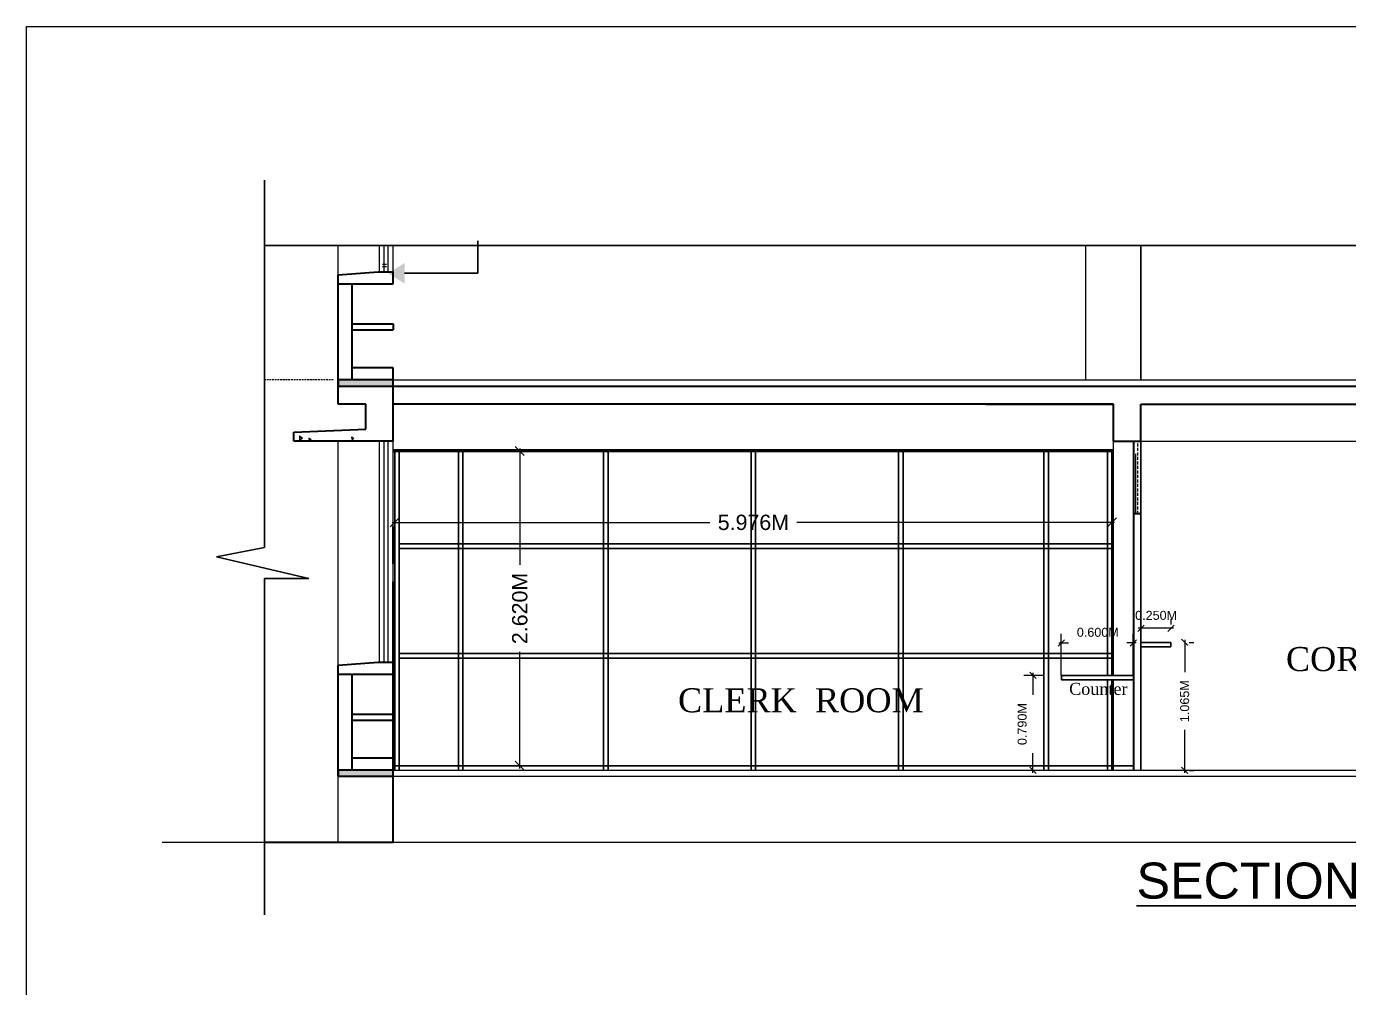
# Model space of a CAD drawing. Header units: metres. Extents: x 1545540 to 2027037, y 435419 to 693806.
# Drawn here: x 1862620 to 1873636, y 482315 to 490317 of the extents above; entities that cross this region are included whole.
import ezdxf

# ---------------------------------------------------------------- set-up
doc = ezdxf.new("R2010")
doc.units = ezdxf.units.M
doc.header["$LTSCALE"] = 1000
doc.header["$PDMODE"] = 35
doc.linetypes.add('DASHED', pattern=[0.75, 0.5, -0.25])
doc.layers.get('Defpoints').update_dxf_attribs({"lineweight": 18})
for name, color, linetype, lineweight in [('Aluminium frame', 132, 'Continuous', 25), ('coloum hatch', 254, 'Continuous', 9), ('Column', 252, 'Continuous', 30), ('dimension', 6, 'Continuous', 13), ('elevation', 1, 'Continuous', 13), ('FLOOR FINISH', 10, 'Continuous', 15), ('G.L', 7, 'Continuous', 30), ('Hatch', 8, 'Continuous', 13), ('plinth', 7, 'DASHED', 20), ('Pool', 140, 'Continuous', 15), ('SLAB', 5, 'Continuous', 30), ('Ventilator', 6, 'DASHED', 18), ('Wall', 7, 'Continuous', 30), ('wall l', 7, 'Continuous', 20)]:
    doc.layers.add(name, color=color, linetype=linetype, lineweight=lineweight)
doc.layers.add('text', color=7, linetype='Continuous')
doc.styles.add('dim-stylus bt', font='arial.ttf')
doc.styles.add('L120', font='simplex.shx', dxfattribs={"height": 1})
doc.styles.add('style1', font='')
doc.styles.get('style1').set_extended_font_data('Century Gothic')
doc.dimstyles.new('1      100 (big)', dxfattribs={"dimscale": 75, "dimtxt": 5, "dimasz": 3.5, "dimexe": 1.5, "dimexo": 2, "dimgap": 1, "dimtad": 0, "dimdec": 3, "dimlfac": 0.001, "dimzin": 0, "dimdsep": 46, "dimtxsty": 'dim-stylus bt', "dimblk": 'OBLIQUE', "dimcen": 0, "dimdle": 0.6, "dimclrd": 256, "dimclre": 7, "dimclrt": 256, "dimadec": 0, "dimazin": 0, "dimtfac": 0.7, "dimtdec": 3, "dimtofl": 0, "dimtmove": 1, "dimatfit": 3, "dimldrblk": 'OPEN90', "dimfxl": 0, "dimtolj": 1, "dimtzin": 0, "dimlwd": 15, "dimlwe": 15, "dimarcsym": 0})

# ---------------------------------------------------------------- blocks, each defined once
blk = doc.blocks.new('_Oblique')
at = {"color": 0, "linetype": 'ByBlock', "lineweight": -2}
blk.add_line((-0.5, -0.5), (0.5, 0.5), dxfattribs=at)
blk = doc.blocks.new('*D269')
at = {"layer": 'Defpoints', "color": 0, "ltscale": 50, "transparency": 16777216}
for p in [(1872157, 485188), (1872157, 484123), (1872271, 484123)]:
    blk.add_point(p, dxfattribs=at)
at = {"layer": 'dimension', "lineweight": 15, "ltscale": 50, "transparency": 16777216}
for p, q in [((1872271, 485211), (1872271, 484940)), ((1872271, 484101), (1872271, 484459))]:
    blk.add_line(p, q, dxfattribs=at)
at = {"layer": 'dimension', "color": 7, "lineweight": 15, "ltscale": 50, "transparency": 16777216}
for p, q in [((1872307, 485188), (1872346, 485188)), ((1872307, 484123), (1872346, 484123))]:
    blk.add_line(p, q, dxfattribs=at)
at = {"layer": 'dimension', "lineweight": 15, "ltscale": 50, "transparency": 16777216, "xscale": 52.5, "yscale": 52.5, "zscale": 52.5}
for p, rotation in [((1872271, 485188), 90), ((1872271, 484123), 270)]:
    blk.add_blockref('_Oblique', p, dxfattribs=dict(at, rotation=rotation))
at = {"layer": 'dimension', "ltscale": 50, "transparency": 16777216, "insert": (1872271, 484699), "char_height": 75, "attachment_point": 5, "rotation": 90, "style": 'dim-stylus bt'}
blk.add_mtext('\\A1;1.065M', dxfattribs=at)
blk = doc.blocks.new('_Open90')
at = {"color": 0, "linetype": 'ByBlock', "lineweight": -2}
for p, q in [((0, 0), (-1, 0)), ((-0.5, 0.5), (0, 0)), ((0, 0), (-0.5, -0.5))]:
    blk.add_line(p, q, dxfattribs=at)
blk = doc.blocks.new('*D270')
at = {"layer": 'Defpoints', "color": 0, "ltscale": 50, "transparency": 16777216}
for p in [(1871243, 484913), (1871006, 484123), (1871243, 484123)]:
    blk.add_point(p, dxfattribs=at)
at = {"layer": 'dimension', "color": 7, "lineweight": 15, "ltscale": 50, "transparency": 16777216}
for p, q in [((1871093, 484913), (1870931, 484913)), ((1871093, 484123), (1870931, 484123))]:
    blk.add_line(p, q, dxfattribs=at)
at = {"layer": 'dimension', "lineweight": 15, "ltscale": 50, "transparency": 16777216}
for p, q in [((1871006, 484936), (1871006, 484752)), ((1871006, 484101), (1871006, 484265))]:
    blk.add_line(p, q, dxfattribs=at)
at = {"layer": 'dimension', "lineweight": 15, "ltscale": 50, "transparency": 16777216, "xscale": 52.5, "yscale": 52.5, "zscale": 52.5}
for p, rotation in [((1871006, 484913), 90), ((1871006, 484123), 270)]:
    blk.add_blockref('_Oblique', p, dxfattribs=dict(at, rotation=rotation))
at = {"layer": 'dimension', "ltscale": 50, "transparency": 16777216, "insert": (1870917, 484508), "char_height": 75, "attachment_point": 5, "rotation": 90, "style": 'dim-stylus bt'}
blk.add_mtext('\\A1;0.790M', dxfattribs=at)
blk = doc.blocks.new('*D271')
at = {"layer": 'Defpoints', "color": 0, "ltscale": 50, "transparency": 16777216}
for p in [(1871243, 485184), (1871243, 484764), (1871843, 484764)]:
    blk.add_point(p, dxfattribs=at)
at = {"layer": 'dimension', "lineweight": 15, "ltscale": 50, "transparency": 16777216}
for p, q in [((1871221, 485184), (1871303, 485184)), ((1871866, 485184), (1871790, 485184))]:
    blk.add_line(p, q, dxfattribs=at)
at = {"layer": 'dimension', "color": 7, "lineweight": 15, "ltscale": 50, "transparency": 16777216}
for p, q in [((1871243, 484914), (1871243, 485259)), ((1871843, 484914), (1871843, 485259))]:
    blk.add_line(p, q, dxfattribs=at)
at = {"layer": 'dimension', "lineweight": 15, "ltscale": 50, "transparency": 16777216, "xscale": 52.5, "yscale": 52.5, "zscale": 52.5, "rotation": 180}
blk.add_blockref('_Oblique', (1871243, 485184), dxfattribs=at)
at = {"layer": 'dimension', "lineweight": 15, "ltscale": 50, "transparency": 16777216, "xscale": 52.5, "yscale": 52.5, "zscale": 52.5}
blk.add_blockref('_Oblique', (1871843, 485184), dxfattribs=at)
at = {"layer": 'dimension', "ltscale": 50, "transparency": 16777216, "insert": (1871547, 485272), "char_height": 75, "attachment_point": 5, "style": 'dim-stylus bt'}
blk.add_mtext('\\A1;0.600M', dxfattribs=at)
blk = doc.blocks.new('*D272')
at = {"layer": 'Defpoints', "color": 0, "ltscale": 50, "transparency": 16777216}
for p in [(1871907, 485306), (1871907, 485188), (1872157, 485188)]:
    blk.add_point(p, dxfattribs=at)
at = {"layer": 'dimension', "lineweight": 15, "ltscale": 50, "transparency": 16777216}
blk.add_line((1872179, 485306), (1871884, 485306), dxfattribs=at)
at = {"layer": 'dimension', "color": 7, "lineweight": 15, "ltscale": 50, "transparency": 16777216}
for p, q in [((1871907, 485338), (1871907, 485381)), ((1872157, 485338), (1872157, 485381))]:
    blk.add_line(p, q, dxfattribs=at)
at = {"layer": 'dimension', "lineweight": 15, "ltscale": 50, "transparency": 16777216, "xscale": 52.5, "yscale": 52.5, "zscale": 52.5, "rotation": 180}
blk.add_blockref('_Oblique', (1871907, 485306), dxfattribs=at)
at = {"layer": 'dimension', "lineweight": 15, "ltscale": 50, "transparency": 16777216, "xscale": 52.5, "yscale": 52.5, "zscale": 52.5}
blk.add_blockref('_Oblique', (1872157, 485306), dxfattribs=at)
at = {"layer": 'dimension', "ltscale": 50, "transparency": 16777216, "insert": (1872033, 485413), "char_height": 75, "attachment_point": 5, "style": 'dim-stylus bt'}
blk.add_mtext('\\A1;0.250M', dxfattribs=at)
blk = doc.blocks.new('*D274')
at = {"layer": 'Defpoints', "color": 0, "ltscale": 50, "transparency": 16777216}
for p in [(1866257, 486781), (1866731, 486781), (1866257, 484162)]:
    blk.add_point(p, dxfattribs=at)
at = {"layer": 'dimension', "color": 7, "lineweight": 15, "ltscale": 50, "transparency": 16777216}
for p, q in [((1866407, 486781), (1866806, 486781)), ((1866407, 484162), (1866806, 484162))]:
    blk.add_line(p, q, dxfattribs=at)
at = {"layer": 'dimension', "lineweight": 15, "ltscale": 50, "transparency": 16777216}
for p, q in [((1866731, 486804), (1866731, 485834)), ((1866731, 484139), (1866731, 485109))]:
    blk.add_line(p, q, dxfattribs=at)
at = {"layer": 'dimension', "lineweight": 15, "ltscale": 50, "transparency": 16777216, "xscale": 75, "yscale": 75, "zscale": 75}
for p, rotation in [((1866731, 486781), 90), ((1866731, 484162), 270)]:
    blk.add_blockref('_Oblique', p, dxfattribs=dict(at, rotation=rotation))
at = {"layer": 'dimension', "ltscale": 50, "transparency": 16777216, "insert": (1866731, 485471), "char_height": 127.5, "attachment_point": 5, "rotation": 90, "style": 'dim-stylus bt'}
blk.add_mtext('\\A1;2.620M', dxfattribs=at)
blk = doc.blocks.new('*D275')
at = {"layer": 'Defpoints', "color": 0, "ltscale": 50, "transparency": 16777216}
for p in [(1865689, 486187), (1865689, 486043), (1871665, 486043)]:
    blk.add_point(p, dxfattribs=at)
at = {"layer": 'dimension', "lineweight": 15, "ltscale": 50, "transparency": 16777216}
for p, q in [((1865666, 486187), (1868315, 486187)), ((1871687, 486187), (1869038, 486187))]:
    blk.add_line(p, q, dxfattribs=at)
at = {"layer": 'dimension', "color": 7, "lineweight": 15, "ltscale": 50, "transparency": 16777216}
for p, q in [((1865689, 486193), (1865689, 486262)), ((1871665, 486193), (1871665, 486262))]:
    blk.add_line(p, q, dxfattribs=at)
at = {"layer": 'dimension', "lineweight": 15, "ltscale": 50, "transparency": 16777216, "xscale": 75, "yscale": 75, "zscale": 75, "rotation": 180}
blk.add_blockref('_Oblique', (1865689, 486187), dxfattribs=at)
at = {"layer": 'dimension', "lineweight": 15, "ltscale": 50, "transparency": 16777216, "xscale": 75, "yscale": 75, "zscale": 75}
blk.add_blockref('_Oblique', (1871665, 486187), dxfattribs=at)
at = {"layer": 'dimension', "ltscale": 50, "transparency": 16777216, "insert": (1868677, 486187), "char_height": 127.5, "attachment_point": 5, "style": 'dim-stylus bt'}
blk.add_mtext('\\A1;5.976M', dxfattribs=at)

msp = doc.modelspace()

# ---------------------------------------------------------------- hatches: boundary and pattern name
at = {"layer": 'text'}
msp.add_hatch(color=256, dxfattribs=at).paths.add_polyline_path([(1865635.1609, 488261.4076), (1865770.4498, 488347.158), (1865770.4498, 488175.6572)])
at = {"layer": 'Wall', "ltscale": 0.05}
for points in [[(1865676.8533, 487323.1389), (1865676.8533, 487373.1389), (1865216.8533, 487373.1389), (1865216.8533, 487323.1389)], [(1865676.8533, 484073.4173), (1865676.8533, 484123.4173), (1865216.8533, 484123.4173), (1865216.8533, 484073.4173)]]:
    msp.add_hatch(color=256, dxfattribs=at).paths.add_polyline_path(points)

# ---------------------------------------------------------------- linework, layer by layer
at = {"layer": 'Aluminium frame', "ltscale": 0.05}
for p, q in [((1864602.5919, 489036.698), (1864602.5919, 485978.0746)), ((1883027.3408, 488492.4484), (1864602.5919, 488492.4484)), ((1865688.8533, 484123.4173), (1865688.8533, 486781.1389)), ((1865726.8533, 484123.4173), (1865726.8533, 486781.1389)), ((1866218.6533, 486781.1389), (1866218.6533, 484123.4173)), ((1866256.8533, 486781.1389), (1866256.8533, 484123.4173)), ((1867428.6533, 486781.1389), (1867428.6533, 484123.4173)), ((1867466.8533, 486781.1389), (1867466.8533, 484123.4173)), ((1868657.7533, 486781.1389), (1868657.7533, 484123.4173)), ((1868695.9533, 486781.1389), (1868695.9533, 484123.4173)), ((1869886.8533, 486781.1389), (1869886.8533, 484123.4173)), ((1869925.0533, 486781.1389), (1869925.0533, 484123.4173)), ((1871096.8533, 486781.1389), (1871096.8533, 484123.4173)), ((1871135.0533, 486781.1389), (1871135.0533, 484123.4173)), ((1871626.8533, 484913.4173), (1871626.8533, 486781.1389)), ((1871664.8533, 484913.4173), (1871664.8533, 486781.1389)), ((1864602.5919, 485978.0746), (1864203.0026, 485901.4385)), ((1865726.8533, 486008.6173), (1871676.9533, 486008.6173)), ((1865726.8533, 485970.4173), (1871676.9533, 485970.4173)), ((1864203.0026, 485901.4385), (1864973.448, 485720.0183)), ((1864602.5919, 485720.0183), (1864602.5919, 482919.4513)), ((1864973.448, 485720.0183), (1864602.5919, 485720.0183)), ((1871906.8533, 485188.4173), (1872156.8533, 485188.4173)), ((1872156.8533, 485188.4173), (1872156.8533, 485150.3173)), ((1865726.8533, 485094.6173), (1871676.9533, 485094.6173)), ((1872156.8533, 485150.3173), (1871906.8533, 485150.3173)), ((1865726.8533, 485056.4173), (1871676.9533, 485056.4173)), ((1871843.4531, 484913.4173), (1871243.4531, 484913.4173)), ((1871243.4531, 484913.4173), (1871243.4531, 484875.3173)), ((1871843.4531, 484875.3173), (1871243.4531, 484875.3173)), ((1871626.8533, 484123.4173), (1871626.8533, 484875.3173)), ((1871664.8533, 484123.4173), (1871664.8533, 484875.3173)), ((1865676.8533, 484161.5173), (1871843.4531, 484161.5173))]:
    msp.add_line(p, q, dxfattribs=at)
at = {"layer": 'coloum hatch', "ltscale": 0.05}
for p, q in [((1865216.8533, 487323.1389), (1865216.8533, 488492.4484)), ((1871446.8533, 487373.1389), (1871446.8533, 488492.4484)), ((1871906.8533, 488492.4484), (1871906.8533, 487373.1389)), ((1871906.8533, 487373.1389), (1871906.8533, 488492.4484)), ((1871676.8533, 484913.4173), (1871676.8533, 487173.1389)), ((1865216.8533, 483523.0458), (1865216.8533, 486863.1389)), ((1871906.8533, 486863.1389), (1871906.8533, 484123.4173)), ((1871906.8533, 484123.4173), (1871906.8533, 486862.5821)), ((1865216.8533, 483522.5821), (1865216.8533, 485693.4173)), ((1871676.8533, 484123.4173), (1871676.8533, 484875.3173))]:
    msp.add_line(p, q, dxfattribs=at)
at = {"layer": 'Column', "ltscale": 0.05}
for p, q in [((1871446.8533, 487322.5821), (1871446.8533, 487323.1389)), ((1871906.8533, 487322.5821), (1871906.8533, 487323.1389))]:
    msp.add_line(p, q, dxfattribs=at)
at = {"layer": 'Defpoints', "ltscale": 0.05}
msp.add_lwpolyline([(1862619.8531, 490316.8025), (1883694.8719, 490316.8025), (1883694.8719, 472287.7581), (1862619.8531, 472287.7581)], close=True, dxfattribs=at)
at = {"layer": 'elevation', "ltscale": 0.05}
for p, q in [((1871906.8533, 486863.1389), (1875256.8533, 486863.1389)), ((1865676.8533, 486793.1389), (1871676.8533, 486793.1389)), ((1882706.9318, 483523.4173), (1863751.1706, 483523.4173))]:
    msp.add_line(p, q, dxfattribs=at)
at = {"layer": 'FLOOR FINISH', "ltscale": 0.05}
for p, q in [((1865676.8533, 487373.1389), (1870776.8533, 487373.1389)), ((1865676.8533, 487373.1389), (1875256.8533, 487373.1389)), ((1870776.8533, 487373.1389), (1875256.8533, 487373.1389)), ((1865676.8533, 484123.4173), (1875256.8533, 484123.4173)), ((1868376.8533, 484123.4173), (1868676.8533, 484123.4173))]:
    msp.add_line(p, q, dxfattribs=at)
at = {"layer": 'G.L', "ltscale": 0.05}
msp.add_line((1865676.8533, 483523.4173), (1864602.5919, 483523.4173), dxfattribs=at)
at = {"layer": 'Hatch', "ltscale": 0.05}
for p, q in [((1864918.6114, 486888.831), (1864896.1216, 486906.6335)), ((1864897.7859, 486875.4546), (1864897.0884, 486909.1974)), ((1864897.7855, 486875.4555), (1864919.5779, 486891.3958)), ((1864991.9808, 486876.3594), (1864976.231, 486887.2036)), ((1864978.5958, 486867.8184), (1864976.6348, 486890.2328)), ((1864978.5945, 486867.8183), (1864992.3833, 486879.3885)), ((1865346.444, 486885.0708), (1865330.6942, 486895.915)), ((1865333.0591, 486876.5301), (1865331.0981, 486898.9445)), ((1865333.0578, 486876.53), (1865346.8466, 486888.1002))]:
    msp.add_line(p, q, dxfattribs=at)
at = {"layer": 'plinth', "ltscale": 0.03}
msp.add_line((1865176.8533, 487373.1389), (1864602.5919, 487373.1389), dxfattribs=at)
at = {"layer": 'Pool', "ltscale": 0.05}
for p, q in [((1865599.8697, 488272.8605), (1865599.8697, 488492.4484)), ((1865633.124, 488272.8605), (1865633.124, 488492.4484)), ((1865587.0533, 488338.1389), (1865620.3076, 488338.1389)), ((1865587.0533, 488318.1389), (1865620.3076, 488318.1389)), ((1865599.8697, 485023.1389), (1865599.8697, 486863.1389)), ((1865633.124, 485023.1389), (1865633.124, 486863.1389))]:
    msp.add_line(p, q, dxfattribs=at)
at = {"layer": 'SLAB', "ltscale": 0.05}
for p, q in [((1865676.8533, 487173.1389), (1865676.8533, 487373.1389)), ((1865216.8532, 487173.1389), (1865216.8532, 487323.1389)), ((1865676.8533, 487323.1389), (1881716.8533, 487323.1389)), ((1865676.8533, 486863.1389), (1865676.8533, 487323.1389)), ((1865446.8533, 487173.1389), (1865216.8532, 487173.1389)), ((1865446.8533, 486963.1389), (1865446.8533, 487173.1389)), ((1871676.8533, 487173.1389), (1865676.8533, 487173.1389)), ((1870613.481, 487173.1389), (1871676.8533, 487173.1389)), ((1871676.8533, 486863.1389), (1871676.8533, 487173.1389)), ((1871906.8533, 487173.1389), (1875256.8533, 487173.1389)), ((1871906.8533, 486863.1389), (1871906.8533, 487173.1389)), ((1864846.8533, 486938.1389), (1865446.8533, 486963.1389)), ((1864846.8533, 486863.1389), (1864846.8533, 486938.1389)), ((1865676.8533, 486863.1389), (1864846.8533, 486863.1389)), ((1871676.8533, 486863.1389), (1871906.8533, 486863.1389)), ((1865676.8533, 486781.1389), (1871676.8533, 486781.1389)), ((1865676.8533, 485843.4173), (1865676.8533, 486153.4173))]:
    msp.add_line(p, q, dxfattribs=at)
at = {"layer": 'text'}
for p, q in [((1866382.2021, 488533.1395), (1866382.2021, 488261.4076)), ((1866382.2021, 488261.4076), (1865770.4498, 488261.4076))]:
    msp.add_line(p, q, dxfattribs=at)
at = {"layer": 'Ventilator'}
msp.add_line((1871863.6729, 486257.5821), (1871863.6729, 486862.5821), dxfattribs=at)
at = {"layer": 'Ventilator', "ltscale": 0.05}
msp.add_line((1871880.366, 486257.5821), (1871880.366, 486862.5821), dxfattribs=at)
at = {"layer": 'Wall', "ltscale": 0.05}
for p, q in [((1865216.8533, 488247.8605), (1865549.8533, 488272.8605)), ((1865549.8533, 488272.8605), (1865676.8533, 488272.8605)), ((1865676.8533, 488172.8605), (1865676.8533, 488272.8605)), ((1865216.8533, 488172.8605), (1865216.8533, 488247.8605)), ((1865216.8533, 487323.1389), (1865216.8533, 488172.8605)), ((1865216.8533, 488172.8605), (1865676.8533, 488172.8605)), ((1865331.8533, 488172.8605), (1865331.8533, 487373.1389)), ((1865331.8533, 487840.6389), (1865676.8533, 487840.6389)), ((1865676.8533, 487840.6389), (1865676.8533, 487790.6389)), ((1865331.8533, 487790.6389), (1865676.8533, 487790.6389)), ((1865676.8533, 487473.1389), (1865331.8533, 487473.1389)), ((1865676.8533, 487323.1389), (1865676.8533, 487473.1389)), ((1871843.4531, 486862.5821), (1871843.4531, 484122.8605)), ((1871906.8533, 486257.5821), (1871843.4531, 486257.5821)), ((1865676.8533, 483523.4173), (1865676.8533, 485693.4173)), ((1865216.8533, 484998.1389), (1865549.8533, 485023.1389)), ((1865216.8533, 484923.1389), (1865216.8533, 484998.1389)), ((1865549.8533, 485023.1389), (1865676.8533, 485023.1389)), ((1865676.8533, 484923.1389), (1865676.8533, 485023.1389)), ((1865676.8533, 484923.1389), (1865676.8533, 485023.1389)), ((1865216.8533, 484073.4173), (1865216.8533, 484923.1389)), ((1865216.8533, 484923.1389), (1865676.8533, 484923.1389)), ((1865331.8533, 484923.1389), (1865331.8533, 484123.4173)), ((1865331.8533, 484590.9173), (1865676.8533, 484590.9173)), ((1865331.8533, 484540.9173), (1865676.8533, 484540.9173)), ((1865676.8533, 484590.9173), (1865676.8533, 484540.9173)), ((1865676.8533, 484223.4173), (1865331.8533, 484223.4173)), ((1865676.8533, 484073.4173), (1865676.8533, 484223.4173)), ((1865216.8533, 484073.4173), (1865676.8533, 484073.4173)), ((1865676.8533, 484123.4173), (1865296.8533, 484123.4173))]:
    msp.add_line(p, q, dxfattribs=at)
for points in [[(1865676.8533, 487373.1389), (1865216.8533, 487373.1389), (1865216.8533, 487323.1389), (1865676.8533, 487323.1389)], [(1865676.8533, 484123.4173), (1865216.8533, 484123.4173), (1865216.8533, 484073.4173), (1865676.8533, 484073.4173)]]:
    msp.add_lwpolyline(points, close=True, dxfattribs=at)
at = {"layer": 'wall l', "ltscale": 0.05}
for p, q in [((1865561.8533, 488272.8605), (1865561.8533, 488492.4484)), ((1865676.8533, 488272.8605), (1865676.8533, 488492.4484)), ((1865561.8533, 485023.1389), (1865561.8533, 486863.1389)), ((1865676.8533, 485023.1389), (1865676.8533, 486863.1389)), ((1871906.8533, 486862.5821), (1871906.8533, 484122.8605)), ((1865676.8533, 484073.4173), (1875256.8533, 484073.4173))]:
    msp.add_line(p, q, dxfattribs=at)

# ---------------------------------------------------------------- texts
at = {"layer": 'text', "width": 4832.064044, "attachment_point": 1, "rotation": 0.00000001, "style": 'L120'}
for s, insert, char_height in [('\\pi1657.1;{\\fTimes New Roman|b0|i0|c0|p18;CORRIDOR}', (1871457.6028, 485149.8687), 200), ('\\pi2180.4;{\\fTimes New Roman|b0|i0|c0|p18;Counter }', (1869127.7738, 484851.2414), 100), ('\\pi1423.6;{\\fTimes New Roman|b0|i0|c0|p18;CLERK  ROOM}', (1866625.4807, 484806.4617), 200)]:
    msp.add_mtext(s, dxfattribs=dict(at, insert=insert, char_height=char_height))
at = {"layer": 'text', "insert": (1871869.4051, 483354.8982), "char_height": 300, "width": 26669.839277, "attachment_point": 1, "style": 'style1'}
msp.add_mtext('{\\fArial|b0|i0|c0|p34;\\LSECTION - DD}', dxfattribs=at)

# ---------------------------------------------------------------- dimensions: what is measured, and where the dimension line sits
at = {"layer": 'dimension', "ltscale": 50}
for base, p1, p2, angle, picture, middle in [((1866730.8, 486781.1389), (1866256.8533, 484161.5173), (1866256.8533, 486781.1389), 90, '*D274', (1866730.8, 485471.3281)), ((1865688.8533, 486186.7598), (1871664.8533, 486043.2781), (1865688.8533, 486043.2781), 180, '*D275', (1868676.8533, 486186.7598))]:
    dim = msp.add_linear_dim(base=base, p1=p1, p2=p2, angle=angle, dimstyle='1      100 (big)', override={"dimtxt": 1.7, "dimasz": 1, "dimexe": 1, "dimpost": 'M\\X', "dimdle": 0.3}, dxfattribs=at)
    dim.commit()
    dim.dimension.update_dxf_attribs({"geometry": picture, "text_midpoint": middle})
for base, p1, p2, angle, picture, middle in [((1871906.8533, 485306.2238), (1872156.8533, 485188.4173), (1871906.8533, 485188.4173), 180, '*D272', (1872033.1039, 485412.8639)), ((1871243.4531, 485183.9558), (1871843.4531, 484763.5767), (1871243.4531, 484763.5767), 180, '*D271', (1871546.6712, 485271.9759)), ((1872271.2212, 484123.4173), (1872156.8533, 485188.4173), (1872156.8533, 484123.4173), 90, '*D269', (1872271.2212, 484699.4725)), ((1871006.2578, 484123.4173), (1871243.4531, 484913.4173), (1871243.4531, 484123.4173), 90, '*D270', (1870917.4477, 484508.234))]:
    dim = msp.add_linear_dim(base=base, p1=p1, p2=p2, angle=angle, dimstyle='1      100 (big)', override={"dimtxt": 1, "dimasz": 0.7, "dimexe": 1, "dimpost": 'M\\X', "dimdle": 0.3}, dxfattribs=at)
    dim.commit()
    dim.dimension.update_dxf_attribs({"geometry": picture, "text_midpoint": middle, "dimtype": 160})

doc.saveas('drawing.dxf')
